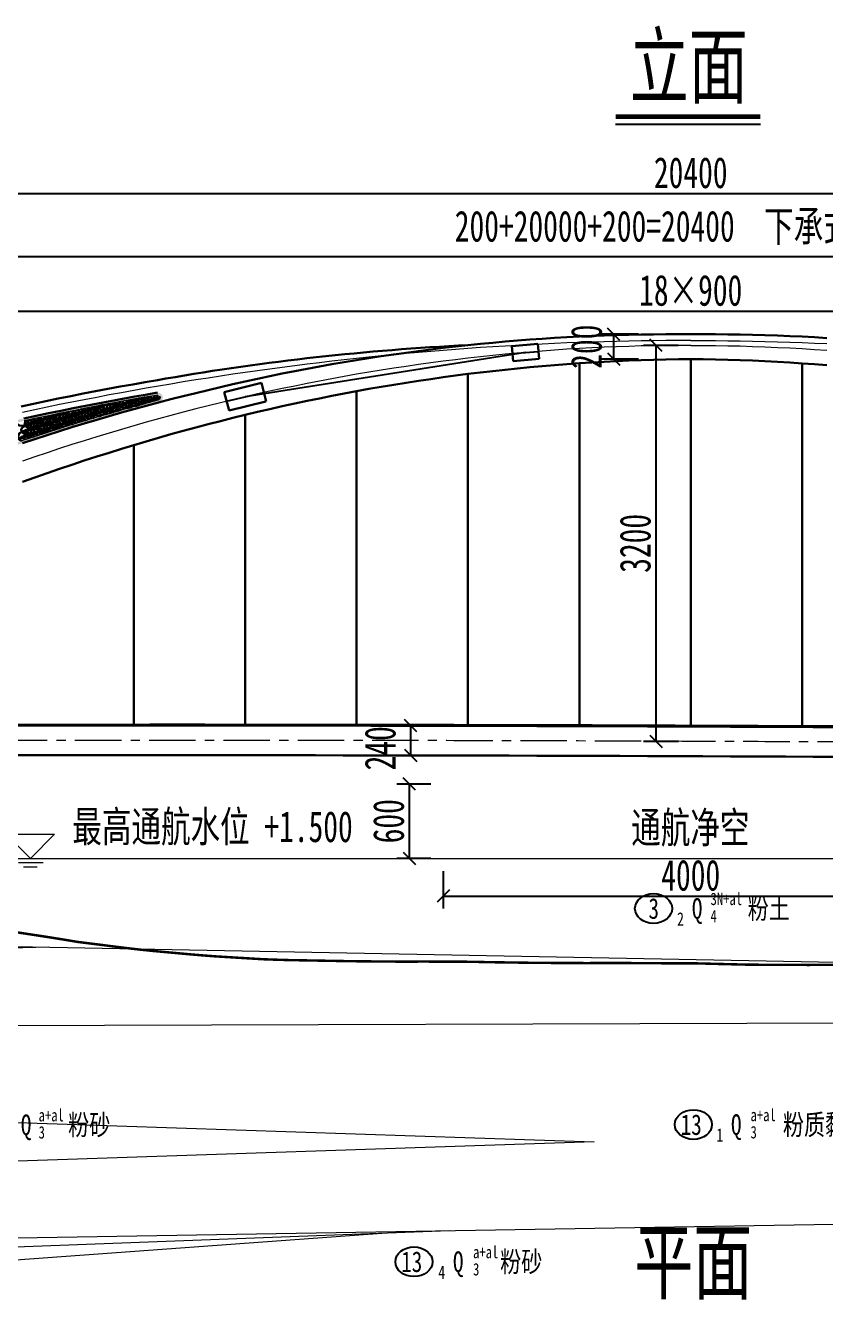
# Model space of a CAD drawing. Extents: x -2611510 to 954358, y -247163 to 181535.
# Drawn here: x 218528 to 283173, y -6229 to 96717 of the extents above; entities that cross this region are included whole.
import ezdxf
from ezdxf.enums import TextEntityAlignment as Align

# ---------------------------------------------------------------- set-up
doc = ezdxf.new("R2010")
doc.units = 0
doc.linetypes.add('CENTER', pattern=[2, 1.25, -0.25, 0.25, -0.25])
doc.layers.get('Defpoints').update_dxf_attribs({"color": 8})
doc.layers.add('地质-地层符号', color=3, linetype='Continuous')
doc.layers.add('纵_地面线', color=30, linetype='Continuous')
for name, color, linetype, lineweight in [('地质-地层线', 7, 'Continuous', 15), ('文字', 7, 'Continuous', 15), ('标注', 3, 'Continuous', 18), ('标注线及字体', 2, 'Continuous', 15), ('桥 中心线', 5, 'CENTER', 15), ('桥 构造粗实', 1, 'Continuous', 30), ('桥 标高', 4, 'Continuous', 15)]:
    doc.layers.add(name, color=color, linetype=linetype, lineweight=lineweight)
doc.styles.add('111', font='', dxfattribs={"width": 0.7})
doc.styles.add('仿宋字', font='仿宋_GB2312.TTF', dxfattribs={"width": 0.7})
doc.styles.add('地层编号', font='', dxfattribs={"width": 0.7, "height": 3})
doc.styles.add('岩土名称', font='', dxfattribs={"width": 0.7, "height": 3})
doc.styles.add('时代', font='', dxfattribs={"width": 0.7, "height": 3})
doc.styles.get('111').set_extended_font_data('仿宋_GB2312')
doc.styles.get('地层编号').set_extended_font_data('仿宋_GB2312')
doc.styles.get('岩土名称').set_extended_font_data('仿宋_GB2312')
doc.styles.get('时代').set_extended_font_data('仿宋_GB2312')
doc.dimstyles.new('750', dxfattribs={"dimscale": 0, "dimtxt": 2.5, "dimasz": 1, "dimexe": 1, "dimexo": 1, "dimgap": 0, "dimtad": 0, "dimdec": 0, "dimlfac": 0.1, "dimrnd": 0.1, "dimzin": 12, "dimdsep": 46, "dimtxsty": '仿宋字', "dimblk": 'OBLIQUE', "dimcen": -1, "dimclrd": 256, "dimclre": 256, "dimclrt": 256, "dimadec": 4, "dimazin": 0, "dimtp": 2, "dimtm": 3, "dimtfac": 0.5, "dimtdec": 0, "dimtmove": 2, "dimatfit": 3, "dimldrblk": 'OBLIQUE', "dimfxl": 3, "dimfxlon": 1, "dimtvp": 0.7, "dimtolj": 1, "dimtzin": 12, "dimarcsym": 0})

# ---------------------------------------------------------------- blocks, each defined once
blk = doc.blocks.new('_Oblique')
at = {"color": 0, "linetype": 'ByBlock', "lineweight": -2}
blk.add_line((-0.5, -0.5), (0.5, 0.5), dxfattribs=at)
blk = doc.blocks.new('*D185')
at = {"layer": 'Defpoints', "color": 0}
for p in [(374282, 78047), (374282, 72137), (170282, 71637)]:
    blk.add_point(p, dxfattribs=at)
at = {"layer": '标注', "lineweight": -2}
for p, q in [((170282, 76047), (170282, 79047)), ((374282, 76047), (374282, 79047)), ((170282, 78047), (374282, 78047))]:
    blk.add_line(p, q, dxfattribs=at)
at = {"layer": '标注', "lineweight": -2, "xscale": 1000.0000020837, "yscale": 1000.0000020837, "zscale": 1000.0000020837, "rotation": 180}
blk.add_blockref('_Oblique', (170282, 78047), dxfattribs=at)
at = {"layer": '标注', "lineweight": -2, "xscale": 1000.0000020837, "yscale": 1000.0000020837, "zscale": 1000.0000020837}
blk.add_blockref('_Oblique', (374282, 78047), dxfattribs=at)
at = {"layer": '标注', "insert": (272282, 80364), "char_height": 2500, "attachment_point": 5, "style": '仿宋字'}
blk.add_mtext('\\A1; 200+20000+200=20400  下承式提篮拱', dxfattribs=at)
blk = doc.blocks.new('*D186')
at = {"layer": 'Defpoints', "color": 0, "transparency": 16777216}
for p in [(353282, 73637), (191282, 39159), (353282, 39578)]:
    blk.add_point(p, dxfattribs=at)
at = {"layer": '标注', "lineweight": -2, "transparency": 16777216}
for p, q in [((191282, 71637), (191282, 74637)), ((353282, 71637), (353282, 74637)), ((191282, 73637), (353282, 73637))]:
    blk.add_line(p, q, dxfattribs=at)
at = {"layer": '标注', "lineweight": -2, "transparency": 16777216, "xscale": 1000.0000020837, "yscale": 1000.0000020837, "zscale": 1000.0000020837, "rotation": 180}
blk.add_blockref('_Oblique', (191282, 73637), dxfattribs=at)
at = {"layer": '标注', "lineweight": -2, "transparency": 16777216, "xscale": 1000.0000020837, "yscale": 1000.0000020837, "zscale": 1000.0000020837}
blk.add_blockref('_Oblique', (353282, 73637), dxfattribs=at)
at = {"layer": '标注', "transparency": 16777216, "insert": (272282, 75302), "char_height": 2500, "attachment_point": 5, "style": '仿宋字'}
blk.add_mtext('\\A1;18×900', dxfattribs=at)
blk = doc.blocks.new('水位')
at = {"layer": '桥 标高'}
for p, q in [((-1500, 2027), (1500, 2027)), ((0, 527), (-1500, 2027)), ((0, 527), (1500, 2027)), ((-1631, 527), (19920, 527)), ((-745, 272), (790, 272)), ((-419, 0), (419, 0))]:
    blk.add_line(p, q, dxfattribs=at)
blk = doc.blocks.new('*D188')
at = {"layer": 'Defpoints', "color": 0, "transparency": 16777216}
for p in [(252282, 35418), (249541, 29418), (252282, 29418)]:
    blk.add_point(p, dxfattribs=at)
at = {"layer": '标注', "lineweight": -2, "transparency": 16777216}
for p, q in [((251281, 35418), (248541, 35418)), ((249541, 35418), (249541, 29418)), ((251281, 29418), (248541, 29418))]:
    blk.add_line(p, q, dxfattribs=at)
at = {"layer": '标注', "lineweight": -2, "transparency": 16777216, "xscale": 1000.0000020837, "yscale": 1000.0000020837, "zscale": 1000.0000020837}
for p, rotation in [((249541, 35418), 90), ((249541, 29418), 270)]:
    blk.add_blockref('_Oblique', p, dxfattribs=dict(at, rotation=rotation))
at = {"layer": '标注', "transparency": 16777216, "insert": (247876, 32418), "char_height": 2500, "attachment_point": 5, "rotation": 90, "style": '仿宋字'}
blk.add_mtext('\\A1;600', dxfattribs=at)
blk = doc.blocks.new('*D189')
at = {"layer": 'Defpoints', "color": 0, "transparency": 16777216}
for p in [(252282, 29418), (292282, 29418), (292282, 26376)]:
    blk.add_point(p, dxfattribs=at)
at = {"layer": '标注', "lineweight": -2, "transparency": 16777216}
for p, q in [((252282, 28376), (252282, 25376)), ((292282, 28376), (292282, 25376)), ((252282, 26376), (292282, 26376))]:
    blk.add_line(p, q, dxfattribs=at)
at = {"layer": '标注', "lineweight": -2, "transparency": 16777216, "xscale": 1000.0000020837, "yscale": 1000.0000020837, "zscale": 1000.0000020837, "rotation": 180}
blk.add_blockref('_Oblique', (252282, 26376), dxfattribs=at)
at = {"layer": '标注', "lineweight": -2, "transparency": 16777216, "xscale": 1000.0000020837, "yscale": 1000.0000020837, "zscale": 1000.0000020837}
blk.add_blockref('_Oblique', (292282, 26376), dxfattribs=at)
at = {"layer": '标注', "transparency": 16777216, "insert": (272282, 28041), "char_height": 2500, "attachment_point": 5, "style": '仿宋字'}
blk.add_mtext('\\A1;4000', dxfattribs=at)
blk = doc.blocks.new('332323')
at = {"color": 8}
for centre, major_axis, start_param, end_param in [((57041, 26662), (-550, 0), 6.3645513, 9.842564), ((57041, 26662), (-500, 0), 6.3471391, 9.859718), ((58078, 25104), (2505, 0), 1.8061964, 2.2080609), ((56356, 27690), (1697, 0), -1.4336054, -0.8353226), ((56003, 28219), (-2505, 0), 1.8061964, 2.2080609), ((57792, 26470), (550, 0), 1.9817523, 3.7391405), ((57792, 26470), (500, 0), 0.1139134, 3.7620208), ((58066, 26996), (-550, 0), 6.7490448, 9.4316131), ((58066, 26996), (-500, 0), 6.7712224, 9.4262717), ((57792, 26470), (550, 0), 0.137196, 1.6561443), ((58818, 26805), (550, 0), 2.7505525, 3.8881846), ((58818, 26805), (500, 0), 2.6748762, 3.9286109), ((59503, 25776), (1697, 0), 2.0033701, 2.30627), ((59855, 25248), (-2505, 0), -1.1342268, -0.9335318), ((51436, 25706), (-550, 0), 6.6615088, 9.60451), ((51436, 25706), (-500, 0), 6.6713795, 9.5949784), ((52188, 25515), (-550, 0), 5.7034798, 10.5548018), ((52188, 25515), (500, 0), 2.4367551, 7.5374574), ((52461, 26041), (-550, 0), 6.9977986, 9.2571699), ((52461, 26041), (-500, 0), 7.0454154, 9.2099135), ((52939, 25323), (-550, 0), 8.9231041, 13.8764517), ((53213, 25849), (550, 0), 2.9787074, 6.9861798), ((53213, 25849), (500, 0), 2.9313803, 7.0329979), ((53898, 24821), (-1697, 0), -1.4336054, -0.8353226), ((54250, 24292), (2505, 0), 1.8061964, 2.2080609), ((52528, 26878), (-1697, 0), 1.7079873, 2.30627), ((52175, 27407), (-2505, 0), 1.8061964, 2.2080609), ((53486, 26375), (550, 0), 4.2820456, 5.6791367), ((53486, 26375), (500, 0), 4.4110509, 5.5510088), ((53965, 25658), (550, 0), 5.6415436, 10.8594774), ((53965, 25658), (500, 0), 5.4340004, 11.0670206), ((54650, 24629), (-1697, 0), -1.4336054, -0.8353226), ((55002, 24100), (-2505, 0), -1.3353962, -0.9335318), ((53279, 26686), (-1697, 0), 1.7079873, 2.30627), ((52927, 27215), (-2505, 0), 1.8061964, 2.2080609), ((54238, 26184), (550, 0), 3.3325661, 6.6213074), ((54238, 26184), (500, 0), 3.3247013, 6.6287216), ((53553, 27212), (-1697, 0), 1.7079873, 2.2439917), ((53201, 27741), (2505, 0), -1.3353962, -0.9864244), ((55276, 24627), (-2505, 0), -1.1146225, -0.9335318), ((54923, 25155), (1697, 0), 2.0986813, 2.30627), ((54716, 25466), (550, 0), 0.5129461, 3.4124915), ((54716, 25466), (500, 0), 0.5254346, 3.3998515), ((54990, 25992), (-550, 0), 11.6848206, 14.2161863), ((54990, 25992), (-500, 0), 3.1415927, 9.424778), ((55675, 24964), (-1697, 0), -1.4336054, -0.8353226), ((56027, 24435), (-2505, 0), -1.3353962, -0.9335318), ((54305, 27021), (-1697, 0), 1.7079873, 2.30627), ((53953, 27550), (2505, 0), -1.3353962, -0.9335318), ((55264, 26519), (550, 0), 3.6881778, 6.2538463), ((55264, 26519), (500, 0), 3.7179106, 6.2245139), ((54990, 25992), (-550, 0), 8.5525696, 10.8272829), ((55742, 25801), (550, 0), 0.4049513, 3.5043009), ((55742, 25801), (500, 0), 0.4073442, 3.5016907), ((56427, 24772), (-1697, 0), -1.4336054, -0.9090029), ((56015, 26327), (-550, 0), 5.963308, 10.2550099), ((56779, 24243), (2505, 0), 1.8061964, 2.1358807), ((56015, 26327), (-500, 0), 5.8964682, 10.3215501), ((56701, 25299), (1697, 0), 1.7079873, 2.30627), ((57053, 24770), (-2505, 0), -1.3353962, -0.9335318), ((55330, 27356), (-1697, 0), 1.7079873, 2.30627), ((54978, 27884), (2505, 0), -1.3353962, -0.9335318), ((56289, 26853), (-550, 0), 7.2483372, 8.9664854), ((56289, 26853), (500, 0), 4.1965848, 5.7351832), ((54704, 27358), (-2505, 0), 2.1841604, 2.2080609), ((55057, 26829), (1697, 0), -0.8607946, -0.8353226), ((56767, 26136), (-550, 0), 3.4219678, 6.7541184), ((56494, 25609), (550, 0), 1.8423626, 2.0612868), ((56767, 26136), (-500, 0), 3.4126541, 6.7631369), ((57452, 25107), (1697, 0), 1.7079873, 2.30627), ((57805, 24578), (-2505, 0), -1.3353962, -0.9335318), ((55730, 27693), (2505, 0), -1.3353962, -1.2515185), ((56082, 27164), (-1697, 0), 1.7079873, 1.7684507), ((57726, 25633), (-1697, 0), -1.2081006, -0.8353226), ((55730, 27693), (2505, 0), -1.1389235, -0.9335318), ((56082, 27164), (-1697, 0), 2.1246042, 2.30627), ((57519, 25944), (-550, 0), 4.567697, 5.6034352), ((57519, 25944), (-500, 0), 4.78709, 5.384095), ((58478, 25442), (1697, 0), 1.7079873, 2.30627), ((58830, 24913), (-2505, 0), -1.3353962, -0.9335318), ((57107, 27499), (1697, 0), -1.4336054, -0.8353226), ((56755, 28028), (-2505, 0), 1.8061964, 2.2080609), ((58544, 26279), (-550, 0), 4.3808048, 5.8348615), ((58544, 26279), (-500, 0), 4.4412614, 5.7220834), ((57780, 28362), (-2505, 0), 1.8061964, 1.9878765), ((58133, 27834), (-1697, 0), 1.7079873, 1.9685505), ((47608, 24894), (-550, 0), 6.6438511, 9.6624625), ((47608, 24894), (-500, 0), 6.6498368, 9.6566545), ((48360, 24702), (550, 0), 2.4824549, 7.5337003), ((48360, 24702), (500, 0), 2.3224539, 7.6937013), ((49045, 23673), (-1697, 0), -1.4336054, -0.8353226), ((49397, 23145), (2505, 0), 1.8061964, 2.2080609), ((47674, 25731), (-1697, 0), 1.7079873, 2.30627), ((47322, 26259), (-2505, 0), 1.8061964, 2.2080609), ((48633, 25228), (-550, 0), 6.9325281, 9.3627056), ((48633, 25228), (-500, 0), 6.9697093, 9.3256533), ((49111, 24510), (-550, 0), 3.1415927, 9.424778), ((49111, 24510), (-500, 0), 3.1415927, 9.424778), ((49385, 25037), (550, 0), 2.8819054, 7.1238127), ((49385, 25037), (500, 0), 2.8193321, 7.186386), ((50070, 24008), (1697, 0), 1.7079873, 2.30627), ((50422, 23479), (-2505, 0), -1.3353962, -0.9335318), ((48700, 26065), (-1697, 0), 1.7079873, 2.30627), ((48348, 26594), (-2505, 0), 1.8061964, 2.2080609), ((49863, 24319), (550, 0), 5.9887253, 10.5730806), ((49659, 25563), (-550, 0), 7.273719, 9.01036), ((49659, 25563), (-500, 0), 7.3612993, 8.9228587), ((50822, 23817), (-1697, 0), -1.4336054, -0.8353226), ((51174, 23288), (-2505, 0), -1.3353962, -0.9335318), ((49452, 25874), (1697, 0), -1.4336054, -0.8353226), ((49099, 26403), (-2505, 0), 1.8061964, 2.2080609), ((50410, 25371), (550, 0), 3.2070297, 6.7871623), ((50410, 25371), (500, 0), 3.184631, 6.8100053), ((51096, 24343), (1697, 0), 1.7079873, 2.30627), ((51448, 23814), (-2505, 0), -1.3353962, -0.9335318), ((49725, 26400), (-1697, 0), 1.7079873, 2.30627), ((49373, 26929), (-2505, 0), 1.8061964, 2.2080609), ((50889, 24654), (550, 0), 5.9457934, 10.6009702), ((50889, 24654), (-500, 0), 8.9881397, 13.8418092), ((51574, 23625), (-1697, 0), -1.4336054, -0.8353226), ((51926, 23096), (-2505, 0), -1.3353962, -0.9335318), ((50203, 25682), (-1697, 0), 1.7079873, 2.30627), ((49851, 26211), (-2505, 0), 1.8061964, 2.2080609), ((51162, 25180), (-550, 0), 3.1415927, 9.424778), ((51162, 25180), (-500, 0), 3.1415927, 9.424778), ((50684, 25898), (-550, 0), 7.8333409, 8.4384497), ((51847, 24151), (1697, 0), 1.7079873, 2.30627), ((52200, 23622), (-2505, 0), -1.3353962, -0.9335318), ((50477, 26208), (1697, 0), -1.4336054, -0.8353226), ((50125, 26737), (2505, 0), -1.3353962, -0.9335318), ((50751, 26735), (-1697, 0), 1.7079873, 2.0714033), ((50398, 27263), (-2505, 0), 1.8061964, 1.9959348), ((52473, 24149), (-2505, 0), -0.9618375, -0.9335318), ((52121, 24677), (-1697, 0), -0.86841, -0.8353226), ((51640, 24462), (-550, 0), 3.8841028, 6.3722455), ((51640, 24462), (-500, 0), 3.9186432, 6.3377441), ((51914, 24988), (-550, 0), 9.0201508, 13.7946528), ((51914, 24988), (-500, 0), 8.9066476, 13.908156), ((52599, 23960), (-1697, 0), -1.4336054, -0.8353226), ((52951, 23431), (2505, 0), 1.8061964, 2.2080609), ((51229, 26017), (1697, 0), -1.4336054, -0.8353226), ((50876, 26546), (2505, 0), -1.3353962, -0.9335318), ((52873, 24486), (-1697, 0), -1.4336054, -0.8353226), ((53225, 23957), (2505, 0), 1.8061964, 2.2080609), ((51502, 26543), (-1697, 0), 1.7079873, 2.30627), ((51150, 27072), (-2505, 0), 1.8061964, 2.2080609), ((52666, 24797), (-550, 0), 3.823409, 6.4171651), ((52666, 24797), (500, 0), 0.7104341, 3.246929), ((52939, 25323), (-500, 0), 8.7825073, 14.0170484), ((53624, 24294), (1697, 0), 1.7079873, 2.30627), ((53977, 23766), (-2505, 0), -1.3353962, -0.9335318), ((52254, 26352), (-1697, 0), 1.7079873, 2.30627), ((51902, 26880), (2505, 0), -1.3353962, -0.9335318), ((53691, 25131), (550, 0), 0.6051953, 3.3362848), ((53691, 25131), (500, 0), 0.6264194, 3.3149718), ((55402, 24438), (1697, 0), 1.8561199, 2.0630801), ((47812, 23650), (-550, 0), 9.1519714, 13.7227926), ((47812, 23650), (-500, 0), 9.0615451, 13.8132189), ((48498, 22621), (1697, 0), 1.7079873, 2.30627), ((48850, 22092), (-2505, 0), -1.3353962, -0.9335318), ((47127, 24678), (-1697, 0), 1.7079873, 2.30627), ((46775, 25207), (2505, 0), -1.3353962, -0.9335318), ((48771, 23147), (-1697, 0), -1.4336054, -0.8353226), ((49123, 22618), (2505, 0), 1.8061964, 2.2080609), ((47401, 25204), (1697, 0), -1.4336054, -0.8353226), ((47049, 25733), (-2505, 0), 1.8061964, 2.2080609), ((48564, 23458), (-550, 0), 3.9662769, 6.3364841), ((48564, 23458), (-500, 0), 4.007783, 6.2951921), ((48838, 23984), (550, 0), 6.0099202, 10.5668242), ((48838, 23984), (500, 0), 5.9208666, 10.6558778), ((49523, 22956), (1697, 0), 1.7079873, 2.30627), ((49875, 22427), (-2505, 0), -1.3353962, -0.9335318), ((48153, 25013), (1697, 0), -1.4336054, -0.8353226), ((47800, 25542), (-2505, 0), 1.8061964, 2.2080609), ((49797, 23482), (1697, 0), 1.7079873, 2.30627), ((50149, 22953), (-2505, 0), -1.3353962, -0.9335318), ((48426, 25539), (-1697, 0), 1.7079873, 2.30627), ((48074, 26068), (2505, 0), -1.3353962, -0.9335318), ((49590, 23793), (-550, 0), 3.9558575, 6.3315974), ((49590, 23793), (-500, 0), 3.9970098, 6.2906085), ((49863, 24319), (500, 0), 5.8969431, 10.6648628), ((50548, 23290), (1697, 0), 1.7079873, 2.30627), ((50901, 22762), (-2505, 0), -1.3353962, -0.9335318), ((49178, 25347), (-1697, 0), 1.7079873, 2.30627), ((48826, 25876), (-2505, 0), 1.8061964, 2.2080609), ((50615, 24127), (550, 0), 0.7868033, 3.2019909), ((50615, 24127), (500, 0), 0.8255903, 3.1633072), ((47539, 23123), (550, 0), 0.8181765, 3.2165247)]:
    blk.add_ellipse(centre, major_axis=major_axis, ratio=0.7, start_param=start_param, end_param=end_param, dxfattribs=at)
for centre, major_axis in [((50137, 24845), (550, 0)), ((50137, 24845), (500, 0)), ((48086, 24176), (550, 0)), ((48086, 24176), (500, 0))]:
    blk.add_ellipse(centre, major_axis=major_axis, ratio=0.7, dxfattribs=at)
blk = doc.blocks.new('*D348')
at = {"layer": 'Defpoints', "color": 0}
for p in [(374282, 83145), (170282, 72375), (374282, 37143)]:
    blk.add_point(p, dxfattribs=at)
at = {"layer": '标注', "lineweight": -2}
for p, q in [((170282, 81145), (170282, 84145)), ((374282, 81145), (374282, 84145)), ((170282, 83145), (374282, 83145))]:
    blk.add_line(p, q, dxfattribs=at)
at = {"layer": '标注', "lineweight": -2, "xscale": 1000.0000020837, "yscale": 1000.0000020837, "zscale": 1000.0000020837, "rotation": 180}
blk.add_blockref('_Oblique', (170282, 83145), dxfattribs=at)
at = {"layer": '标注', "lineweight": -2, "xscale": 1000.0000020837, "yscale": 1000.0000020837, "zscale": 1000.0000020837}
blk.add_blockref('_Oblique', (374282, 83145), dxfattribs=at)
at = {"layer": '标注', "insert": (272282, 84810), "char_height": 2500, "attachment_point": 5, "style": '仿宋字'}
blk.add_mtext('\\A1;20400', dxfattribs=at)
blk = doc.blocks.new('*D361')
at = {"lineweight": -2}
for p, q in [((271278, 70871), (268472, 70871)), ((269472, 70871), (269472, 38871)), ((271282, 38871), (268472, 38871))]:
    blk.add_line(p, q, dxfattribs=at)
at = {"layer": 'Defpoints', "color": 0}
for p in [(272278, 70871), (269472, 38871), (272282, 38871)]:
    blk.add_point(p, dxfattribs=at)
at = {"lineweight": -2, "xscale": 1000.0000020837, "yscale": 1000.0000020837, "zscale": 1000.0000020837}
for p, rotation in [((269472, 70871), 90), ((269472, 38871), 270)]:
    blk.add_blockref('_Oblique', p, dxfattribs=dict(at, rotation=rotation))
at = {"insert": (267807, 54871), "char_height": 2500, "attachment_point": 5, "rotation": 90, "style": '仿宋字'}
blk.add_mtext('\\A1;3200', dxfattribs=at)
blk = doc.blocks.new('*D363')
at = {"lineweight": -2}
for p, q in [((249650, 40133), (248650, 40133)), ((249650, 40133), (249650, 37733)), ((249650, 37733), (248650, 37733))]:
    blk.add_line(p, q, dxfattribs=at)
at = {"layer": 'Defpoints', "color": 0}
for p in [(250434, 40133), (249650, 37733), (250429, 37733)]:
    blk.add_point(p, dxfattribs=at)
at = {"lineweight": -2, "xscale": 1000.0000020837, "yscale": 1000.0000020837, "zscale": 1000.0000020837}
for p, rotation in [((249650, 40133), 90), ((249650, 37733), 270)]:
    blk.add_blockref('_Oblique', p, dxfattribs=dict(at, rotation=rotation))
at = {"insert": (247199, 38310), "char_height": 2500, "attachment_point": 5, "rotation": 90, "style": '仿宋字'}
blk.add_mtext('\\A1;240', dxfattribs=at)
blk = doc.blocks.new('*D369')
at = {"lineweight": -2}
for p, q in [((268056, 71761), (265056, 71761)), ((266056, 69761), (266056, 71761)), ((268056, 69761), (265056, 69761))]:
    blk.add_line(p, q, dxfattribs=at)
at = {"layer": 'Defpoints', "color": 0}
for p in [(266056, 71761), (272271, 71761), (272282, 69761)]:
    blk.add_point(p, dxfattribs=at)
at = {"lineweight": -2, "xscale": 1000.0000020837, "yscale": 1000.0000020837, "zscale": 1000.0000020837}
for p, rotation in [((266056, 71761), 90), ((266056, 69761), 270)]:
    blk.add_blockref('_Oblique', p, dxfattribs=dict(at, rotation=rotation))
at = {"insert": (263867, 70761), "char_height": 2500, "attachment_point": 5, "rotation": 90, "style": '仿宋字'}
blk.add_mtext('\\A1;200', dxfattribs=at)
blk = doc.blocks.new('地质1')
at = {"layer": '地质-地层符号', "color": 8, "linetype": 'Continuous'}
blk.add_ellipse((269278, -216171), major_axis=(-1500, 0), ratio=0.8, dxfattribs=at)
at = {"layer": '地质-地层线', "color": 8}
for p, q in [((176382, -218439), (362774, -222000)), ((176382, -220439), (220382, -219280))]:
    blk.add_line(p, q, dxfattribs=at)
at = {"layer": '地质-地层符号', "color": 8, "linetype": 'Continuous', "width": 0.75}
for s, height, style, p in [('3N+al', 999.7, '时代', (273882, -215893)), ('粉土', 1666.2, '岩土名称', (276883, -217004)), ('3', 1666, '地层编号', (268869, -217004)), ('Q', 1666, '时代', (272375, -217004)), ('2', 1083, '地层编号', (271180, -217559)), ('4', 1000, '时代', (273882, -217282))]:
    blk.add_text(s, height=height, dxfattribs=dict(at, style=style)).set_placement(p)
blk = doc.blocks.new('地质2')
at = {"layer": '地质-地层符号', "color": 8, "linetype": 'Continuous'}
for centre in [(272500, -541412), (249916, -552489)]:
    blk.add_ellipse(centre, major_axis=(-1500, 0), ratio=0.8, dxfattribs=at)
at = {"layer": '地质-地层线', "color": 8}
for p, q in [((176382, -533542), (372182, -532882)), ((176382, -539842), (264492, -542792)), ((264492, -542792), (176382, -545742)), ((176382, -551242), (372182, -547982)), ((176382, -552842), (252791, -549970)), ((189028, -554421), (247324, -550176))]:
    blk.add_line(p, q, dxfattribs=at)
at = {"layer": '地质-地层符号', "color": 8, "linetype": 'Continuous', "width": 0.75}
for s, height, style, p in [('a+al', 999.7, '时代', (219589, -541150)), ('粉砂', 1666.2, '岩土名称', (221976, -542261)), ('a+al', 999.7, '时代', (277114, -541135)), ('粉质黏土', 1666.2, '岩土名称', (279729, -542245)), ('Q', 1666, '时代', (218154, -542261)), ('13', 1666.2, '地层编号', (271472, -542245)), ('Q', 1666, '时代', (275535, -542245)), ('3', 1000, '时代', (219589, -542538)), ('1', 1083, '地层编号', (274358, -542801)), ('3', 1000, '时代', (277114, -542523)), ('13', 1666.2, '地层编号', (248889, -553322)), ('Q', 1666, '时代', (253068, -553322)), ('a+al', 999.7, '时代', (254692, -552211)), ('粉砂', 1666.2, '岩土名称', (256881, -553322)), ('3', 1000, '时代', (254692, -553600)), ('4', 1083, '地层编号', (251891, -553877))]:
    blk.add_text(s, height=height, dxfattribs=dict(at, style=style)).set_placement(p)

msp = doc.modelspace()

# ---------------------------------------------------------------- hatches: boundary and pattern name
h = msp.add_hatch(color=8)
h.paths.add_polyline_path([(155492.8, 43527.9), (156491.3, 43991.6), (157489.8, 44451.2), (158488.3, 44906.9), (159486.8, 45358.6), (160485.3, 45806.3), (161483.8, 46250), (162482.3, 46689.8), (163480.7, 47125.5), (164479.2, 47557.3), (165477.6, 47985.1), (166476.1, 48408.9), (167474.5, 48828.8), (168473, 49244.6), (169471.4, 49656.5), (170469.8, 50064.4), (171468.2, 50468.3), (172466.6, 50868.2), (173465, 51264.1), (174463.4, 51656.1), (175461.8, 52044.1), (176460.2, 52428.1), (177458.6, 52808.1), (178456.9, 53184.1), (179455.3, 53556.1), (180453.6, 53924.2), (181452, 54288.3), (182450.3, 54648.4), (183448.7, 55004.5), (184447, 55356.7), (185445.3, 55704.8), (186443.6, 56049), (187441.9, 56389.2), (188440.2, 56725.4), (189438.5, 57057.7), (190436.8, 57385.9), (191435.1, 57710.2), (192433.4, 58030.5), (193431.7, 58346.8), (194429.9, 58659.1), (195428.2, 58967.5), (196426.5, 59271.9), (197424.7, 59572.2), (198422.9, 59868.7), (199421.2, 60161.1), (200419.4, 60449.5), (201417.6, 60734), (202415.9, 61014.5), (203414.1, 61291), (204412.3, 61563.5), (205410.5, 61832.1), (206408.7, 62096.7), (207406.9, 62357.2), (208405.1, 62613.8), (209403.3, 62866.5), (210401.4, 63115.1), (211399.6, 63359.8), (212397.8, 63600.5), (213396, 63837.2), (214394.1, 64069.9), (215392.3, 64298.7), (216390.4, 64523.5), (217388.6, 64744.3), (218386.7, 64961.1), (219384.8, 65173.9), (220383, 65382.8), (221381.1, 65587.6), (222379.2, 65788.5), (223377.3, 65985.5), (224375.5, 66178.4), (225373.6, 66367.4), (226371.7, 66552.3), (227369.8, 66733.3), (228367.9, 66910.4), (229188.8, 67052.7, -0.92911833), (229333.4, 66268.1), (229281.5, 66254.5), (228281.5, 65986.8), (227281.5, 65712.7), (226281.5, 65432.2), (225281.5, 65145.5), (224281.5, 64852.4), (223281.5, 64553), (222281.5, 64247.2), (221281.5, 63935.1), (220281.5, 63616.7), (219281.5, 63291.9), (218281.5, 62960.8), (217281.5, 62623.4), (216281.5, 62279.6), (215281.5, 61929.5), (214281.5, 61573.1), (213281.5, 61210.4), (212281.5, 60841.3), (211281.5, 60465.9), (210281.5, 60084.2), (209281.5, 59696.2), (208281.5, 59301.8), (207281.5, 58901.1), (206281.5, 58494.1), (205281.5, 58080.7), (204281.5, 57661), (203281.5, 57235), (202281.5, 56802.7), (201281.5, 56364.1), (200281.5, 55919.1), (199281.5, 55467.8), (198281.5, 55010.2), (197281.5, 54546.3), (196281.5, 54076), (195281.5, 53599.5), (194281.5, 53116.6), (193281.5, 52627.4), (192281.5, 52131.9), (191281.5, 51630), (190281.5, 51121.8), (189281.5, 50607.4), (188281.5, 50086.6), (187281.5, 49559.5), (186281.5, 49026), (185281.5, 48486.3), (184281.5, 47940.2), (183281.5, 47387.9), (182281.5, 46829.2), (181281.5, 46264.2), (180281.5, 45692.8), (179281.5, 45115.2), (178281.5, 44531.3), (177281.5, 43941), (176281.5, 43344.4), (175281.5, 42741.5), (174281.5, 42132.3), (173281.5, 41516.8), (173025.6, 41357.7), (152285.9, 41168.6, -0.75951593), (152072.4, 41909.1), (152497.2, 42113.1), (153495.8, 42588.7), (154494.3, 43060.3)])
h.paths.add_polyline_path([(173176.3, 41686.9), (172967.7, 41557.2), (152284.1, 41368.6, -0.74252973), (152170, 41734.1), (152583.5, 41932.7), (153581.5, 42408), (154579.4, 42879.3), (155577.3, 43346.7), (156575.3, 43810.1), (157573.2, 44269.4), (158571.1, 44724.8), (159569, 45176.2), (160566.8, 45623.7), (161564.7, 46067.1), (162562.6, 46506.6), (163560.4, 46942.1), (164558.3, 47373.6), (165556.1, 47801.2), (166553.9, 48224.7), (167551.7, 48644.3), (168549.5, 49059.9), (169547.3, 49471.5), (170545.1, 49879.1), (171542.9, 50282.7), (172540.7, 50682.4), (173538.4, 51078.1), (174536.2, 51469.8), (175533.9, 51857.5), (176531.7, 52241.3), (177529.4, 52621), (178527.1, 52996.8), (179524.8, 53368.6), (180522.5, 53736.4), (181520.2, 54100.3), (182517.9, 54460.1), (183515.5, 54816), (184513.2, 55167.9), (185510.8, 55515.9), (186508.5, 55859.8), (187506.1, 56199.8), (188503.7, 56535.8), (189501.3, 56867.8), (190499, 57195.8), (191496.6, 57519.9), (192494.1, 57839.9), (193491.7, 58156), (194489.3, 58468.1), (195486.9, 58776.3), (196484.4, 59080.4), (197482, 59380.6), (198479.5, 59676.8), (199477.1, 59969), (200474.6, 60257.3), (201472.1, 60541.6), (202469.6, 60821.8), (203467.1, 61098.2), (204464.6, 61370.5), (205462.1, 61638.9), (206459.6, 61903.2), (207457.1, 62163.6), (208454.5, 62420.1), (209452, 62672.5), (210449.4, 62921), (211446.9, 63165.5), (212444.3, 63406), (213441.7, 63642.5), (214439.2, 63875.1), (215436.6, 64103.7), (216434, 64328.3), (217431.4, 64548.9), (218428.8, 64765.5), (219426.2, 64978.2), (220423.6, 65186.9), (221420.9, 65391.6), (222418.3, 65592.4), (223415.7, 65789.2), (224413, 65982), (225410.4, 66170.8), (226407.7, 66355.6), (227405.1, 66536.5), (228402.4, 66713.4), (229180.7, 66848.3, -1.00246747), (229282.8, 66461.6), (229230.3, 66447.9), (228229.2, 66179.8), (227228.1, 65905.4), (226226.9, 65624.7), (225225.8, 65337.6), (224224.7, 65044.2), (223223.6, 64744.4), (222222.5, 64438.3), (221221.4, 64125.8), (220220.3, 63807.1), (219219.2, 63482), (218218.1, 63150.5), (217217, 62812.7), (216215.9, 62468.6), (215214.9, 62118.1), (214213.8, 61761.3), (213212.8, 61398.2), (212211.7, 61028.8), (211210.7, 60653), (210209.7, 60270.9), (209208.6, 59882.4), (208207.6, 59487.6), (207206.6, 59086.5), (206205.6, 58679.1), (205204.6, 58265.3), (204203.6, 57845.2), (203202.6, 57418.8), (202201.6, 56986.1), (201200.7, 56547), (200199.7, 56101.6), (199198.8, 55649.9), (198197.8, 55191.9), (197196.9, 54727.5), (196195.9, 54256.8), (195195, 53779.8), (194194.1, 53296.5), (193193.2, 52806.8), (192192.2, 52310.8), (191191.3, 51808.5), (190190.4, 51299.9), (189189.6, 50785), (188188.7, 50263.7), (187187.8, 49736.2), (186186.9, 49202.3), (185186.1, 48662.1), (184185.2, 48115.5), (183184.4, 47562.7), (182183.5, 47003.5), (181182.7, 46438.1), (180181.9, 45866.3), (179181.1, 45288.2), (178180.2, 44703.7), (177179.4, 44113), (176178.6, 43515.9), (175177.8, 42912.6), (174177.1, 42302.9)], flags=16)

# ---------------------------------------------------------------- linework, layer by layer
at = {"color": 4}
msp.add_line((266216.2, 88749.1), (277911.2, 88749.1), dxfattribs=at)
at = {"color": 6, "const_width": 360}
msp.add_lwpolyline([(266216.2, 89349.1), (277911.2, 89349.1)], dxfattribs=at)
at = {"layer": 'Defpoints', "color": 8, "ltscale": 3000}
for p, q in [((258932.1, 70294.8), (236290.9, 66705.7)), ((257879.7, 70204.5), (259984.6, 70385)), ((234781.1, 66356.8), (237800.8, 67054.5))]:
    msp.add_line(p, q, dxfattribs=at)
at = {"layer": '桥 中心线', "color": 8, "ltscale": 3000}
for points in [[(272281.5, 71261), (271281.5, 71259), (270281.5, 71253), (269281.5, 71243), (268281.5, 71229.1), (267281.5, 71211.2), (266281.5, 71189.2), (265281.5, 71163.3), (264281.5, 71133.4), (263281.5, 71099.6), (262281.5, 71061.7), (261281.5, 71019.8), (260281.5, 70974), (259281.5, 70924.2), (258281.5, 70870.4), (257281.5, 70812.6), (256281.5, 70750.8), (255281.5, 70685), (254281.5, 70615.3), (253281.5, 70541.6), (252281.5, 70463.8), (251281.5, 70382.1), (250281.5, 70296.4), (249281.5, 70206.8), (248281.5, 70113.1), (247281.5, 70015.5), (246281.5, 69913.8), (245281.5, 69808.2), (244281.5, 69698.6), (243281.5, 69585), (242281.5, 69467.4), (241281.5, 69345.9), (240281.5, 69220.3), (239281.5, 69090.8), (238281.5, 68957.3), (237281.5, 68819.8), (236281.5, 68678.3), (235281.5, 68532.8), (234281.5, 68383.3), (233281.5, 68229.9), (232281.5, 68072.4), (231281.5, 67911), (230281.5, 67745.6), (229281.5, 67576.2), (228281.5, 67402.9), (227281.5, 67225.5), (226281.5, 67044.1), (225281.5, 66858.8), (224281.5, 66669.5), (223281.5, 66476.2), (222281.5, 66278.9), (221281.5, 66077.6), (220281.5, 65872.4), (219281.5, 65663.1), (218281.5, 65449.9)], [(272281.5, 71261), (273281.5, 71258.9), (274281.5, 71252.8), (275281.5, 71242.5), (276281.5, 71228.1), (277281.5, 71209.6), (278281.5, 71186.9), (279281.5, 71160.2), (280281.5, 71129.4), (281281.5, 71094.4), (282281.5, 71055.3), (283281.5, 71012.2)], [(272281.5, 70871), (271281.5, 70867.8), (270281.5, 70858.1), (269281.5, 70842.1), (268281.5, 70819.6), (267281.5, 70790.7), (266281.5, 70755.4), (265281.5, 70713.7), (264281.5, 70665.6), (263281.5, 70611), (262281.5, 70550), (261281.5, 70482.6), (260281.5, 70408.8), (259281.5, 70328.6), (258281.5, 70241.9), (257281.5, 70148.9), (256281.5, 70049.4), (255281.5, 69943.5), (254281.5, 69831.1), (253281.5, 69712.4), (252281.5, 69587.2), (251281.5, 69455.6), (250281.5, 69317.6), (249281.5, 69173.2), (248281.5, 69022.4), (247281.5, 68865.1), (246281.5, 68701.4), (245281.5, 68531.3), (244281.5, 68354.8), (243281.5, 68171.9), (242281.5, 67982.5), (241281.5, 67786.7), (240281.5, 67584.5), (239281.5, 67375.9), (238281.5, 67160.9), (237281.5, 66939.5), (236281.5, 66711.6), (235281.5, 66477.3), (234281.5, 66236.6), (233281.5, 65989.5), (232281.5, 65735.9), (231281.5, 65476), (230281.5, 65209.6), (229281.5, 64936.8), (228281.5, 64657.6), (227281.5, 64371.9), (226281.5, 64079.9), (225281.5, 63781.4), (224281.5, 63476.5), (223281.5, 63165.2), (222281.5, 62847.5), (221281.5, 62523.3), (220281.5, 62192.8), (219281.5, 61855.8), (218281.5, 61512.4)], [(272281.5, 70871), (273281.5, 70867.7), (274281.5, 70857.8), (275281.5, 70841.4), (276281.5, 70818.4), (277281.5, 70788.8), (278281.5, 70752.6), (279281.5, 70709.9), (280281.5, 70660.6), (281281.5, 70604.7), (282281.5, 70542.2), (283281.5, 70473.2)]]:
    msp.add_lwpolyline(points, dxfattribs=at)
msp.add_lwpolyline([(172281.5, 38777, -0.000994), (197268, 38901.6), (197282.7, 38901.6, -0.00324992), (340276.9, 38401.2), (340307.2, 38400.9, -0.00133237), (372281.5, 37995.9, -0.00133237)], format="xyb", dxfattribs=at)
at = {"layer": '桥 构造粗实'}
for p, q in [((257819.6, 70811), (259927.4, 71005.4)), ((257819.6, 70811), (257940.4, 69591.6)), ((259927.4, 71005.4), (260039.9, 69785.2)), ((257940.4, 69591.6), (260031.6, 69784.4)), ((263281.5, 69420.5), (263281.5, 40189.4)), ((272281.5, 69761), (272281.5, 40141)), ((281281.5, 69414.1), (281281.5, 40119.1)), ((254281.5, 68555.9), (254281.5, 40213.5)), ((234595.7, 67080.4), (237607.2, 67831.2)), ((234595.7, 67080.4), (234975.8, 65596.6)), ((237607.2, 67831.2), (237977.7, 66345)), ((245281.5, 67166.6), (245281.5, 40230.3)), ((234975.8, 65596.6), (237958.5, 66340.2)), ((236281.5, 65251.9), (236281.5, 40239.7)), ((227281.5, 62811.2), (227281.5, 40241.8))]:
    msp.add_line(p, q, dxfattribs=at)
for points in [[(272281.5, 71761), (271281.5, 71766.5), (270281.5, 71765.7), (269281.5, 71758.5), (268281.5, 71745), (267281.5, 71725), (266281.5, 71698.7), (265281.5, 71666), (264281.5, 71627), (263281.5, 71581.6), (262281.5, 71529.8), (261281.5, 71471.6), (260281.5, 71407.1), (259281.5, 71336.2), (258281.5, 71259), (257281.5, 71175.3), (256281.5, 71085.4), (255281.5, 70989), (254281.5, 70886.3), (253281.5, 70777.3), (252281.5, 70661.9), (251281.5, 70540.1), (250281.5, 70412), (249281.5, 70277.5), (248281.5, 70136.6), (247281.5, 69989.4), (246281.5, 69835.9), (245281.5, 69676), (244281.5, 69509.8), (243281.5, 69337.2), (242281.5, 69158.2), (241281.5, 68972.9), (240281.5, 68781.3), (239281.5, 68583.3), (238281.5, 68379), (237281.5, 68168.3), (236281.5, 67951.2), (235281.5, 67727.9), (234281.5, 67498.2), (233281.5, 67262.1), (232281.5, 67019.7), (231281.5, 66771), (230281.5, 66515.9), (229281.5, 66254.5), (228281.5, 65986.8), (227281.5, 65712.7), (226281.5, 65432.2), (225281.5, 65145.5), (224281.5, 64852.4), (223281.5, 64553), (222281.5, 64247.2), (221281.5, 63935.1), (220281.5, 63616.7), (219281.5, 63291.9), (218281.5, 62960.8)], [(272281.5, 71761), (271281.5, 71766.5), (270281.5, 71765.7), (269281.5, 71758.5), (268281.5, 71745), (267281.5, 71725), (266281.5, 71698.7), (265281.5, 71666), (264281.5, 71627), (263281.5, 71581.6), (262281.5, 71529.8), (261281.5, 71471.6), (260281.5, 71407.1), (259281.5, 71336.2), (258281.5, 71259), (257281.5, 71175.3), (256281.5, 71085.4), (255281.5, 70989), (254281.5, 70886.3), (253281.5, 70777.3), (252281.5, 70661.9), (251281.5, 70540.1), (250281.5, 70412), (249281.5, 70277.5), (248281.5, 70136.6), (247281.5, 69989.4), (246281.5, 69835.9), (245281.5, 69676), (244281.5, 69509.8), (243281.5, 69337.2), (242281.5, 69158.2), (241281.5, 68972.9), (240281.5, 68781.3), (239281.5, 68583.3), (238281.5, 68379), (237281.5, 68168.3), (236281.5, 67951.2), (235281.5, 67727.9), (234281.5, 67498.2), (233281.5, 67262.1), (232281.5, 67019.7), (231281.5, 66771), (230281.5, 66515.9), (229281.5, 66254.5), (228281.5, 65986.8), (227281.5, 65712.7), (226281.5, 65432.2), (225281.5, 65145.5), (224281.5, 64852.4), (223281.5, 64553), (222281.5, 64247.2), (221281.5, 63935.1), (220281.5, 63616.7), (219281.5, 63291.9), (218281.5, 62960.8)], [(272281.5, 71761), (273281.5, 71766.5), (274281.5, 71765.4), (275281.5, 71757.8), (276281.5, 71743.7), (277281.5, 71723.1), (278281.5, 71695.9), (279281.5, 71662.3), (280281.5, 71622.1), (281281.5, 71575.3), (282281.5, 71522.1), (283281.5, 71462.3)], [(272281.5, 69761), (271281.5, 69749), (270281.5, 69730.6), (269281.5, 69705.7), (268281.5, 69674.3), (267281.5, 69636.5), (266281.5, 69592.2), (265281.5, 69541.4), (264281.5, 69484.2), (263281.5, 69420.5), (262281.5, 69350.3), (261281.5, 69273.7), (260281.5, 69190.6), (259281.5, 69101), (258281.5, 69004.9), (257281.5, 68902.4), (256281.5, 68793.4), (255281.5, 68677.9), (254281.5, 68555.9), (253281.5, 68427.5), (252281.5, 68292.6), (251281.5, 68151.2), (250281.5, 68003.3), (249281.5, 67848.9), (248281.5, 67688.1), (247281.5, 67520.8), (246281.5, 67346.9), (245281.5, 67166.6), (244281.5, 66979.9), (243281.5, 66786.6), (242281.5, 66586.8), (241281.5, 66380.6), (240281.5, 66167.8), (239281.5, 65948.6), (238281.5, 65722.9), (237281.5, 65490.7), (236281.5, 65251.9), (235281.5, 65006.7), (234281.5, 64755), (233281.5, 64496.8), (232281.5, 64232.2), (231281.5, 63961), (230281.5, 63683.3), (229281.5, 63399.1), (228281.5, 63108.4), (227281.5, 62811.2), (226281.5, 62507.5), (225281.5, 62197.3), (224281.5, 61880.6), (223281.5, 61557.5), (222281.5, 61227.8), (221281.5, 60891.6), (220281.5, 60548.9), (219281.5, 60199.6), (218281.5, 59843.9)], [(272281.5, 69761), (273281.5, 69748.9), (274281.5, 69730.2), (275281.5, 69704.9), (276281.5, 69673), (277281.5, 69634.5), (278281.5, 69589.3), (279281.5, 69537.5), (280281.5, 69479.1), (281281.5, 69414.1), (282281.5, 69342.4), (283281.5, 69264.1)], [(229856.5, 68180.8), (229197, 68069), (228195.1, 67895.3), (227193.2, 67717.6), (226191.3, 67535.9), (225189.4, 67350.3), (224187.5, 67160.6), (223185.7, 66966.9), (222183.8, 66769.3), (221181.9, 66567.6), (220180, 66362), (219178.2, 66152.3), (218176.3, 65938.7)], [(229188.8, 67052.7), (228367.9, 66910.4), (227369.8, 66733.3), (226371.7, 66552.3), (225373.6, 66367.4), (224375.5, 66178.4), (223377.3, 65985.5), (222379.2, 65788.5), (221381.1, 65587.6), (220383, 65382.8), (219384.8, 65173.9), (218386.7, 64961.1)]]:
    msp.add_lwpolyline(points, dxfattribs=at)
at = {"layer": '桥 构造粗实', "color": 252, "lineweight": 15}
for points in [[(229282.8, 66461.6), (229230.3, 66447.9), (228229.2, 66179.8), (227228.1, 65905.4), (226226.9, 65624.7), (225225.8, 65337.6), (224224.7, 65044.2), (223223.6, 64744.4), (222222.5, 64438.3), (221221.4, 64125.8), (220220.3, 63807.1), (219219.2, 63482), (218218.1, 63150.5)], [(229215.7, 66854.4), (228402.4, 66713.4), (227405.1, 66536.5), (226407.7, 66355.6), (225410.4, 66170.8), (224413, 65982), (223415.7, 65789.2), (222418.3, 65592.4), (221420.9, 65391.6), (220423.6, 65186.9), (219426.2, 64978.2), (218428.8, 64765.5)]]:
    msp.add_lwpolyline(points, dxfattribs=at)
at = {"layer": '桥 构造粗实'}
for points in [[(-29037.3, 36052.2), (60315.8, 38268.2, -0.00544879), (197268, 40171.6), (197282.7, 40171.6, -0.00324992), (340276.9, 39671.2), (340307.2, 39670.9, -0.00487299), (457233.3, 37361.8), (511959.2, 35747.4, 0.00001051), (512409.1, 35734.1)], [(170281.5, 39962.7, -0.00107356), (197268, 40101.6), (197282.7, 40101.6, -0.00324992), (340276.9, 39601.2), (340307.2, 39600.9, -0.00141572), (374281.5, 39164.9, -0.00141572)], [(170281.5, 37562.7, -0.00107356), (197268, 37701.6), (197282.7, 37701.6, -0.00324992), (340276.9, 37201.2), (340307.2, 37200.9, -0.00141572), (374281.5, 36764.9, -0.00141572)]]:
    msp.add_lwpolyline(points, format="xyb", dxfattribs=at)
msp.add_arc((264046.9, -128875.1), 200000, 92.798694, 99.843175, dxfattribs=at)
at = {"layer": '桥 标高'}
msp.add_line((182922.5, 29418.1), (360864.5, 29418.1), dxfattribs=at)
at = {"layer": '纵_地面线', "color": 5, "const_width": 200, "flags": 128}
msp.add_lwpolyline([(217781.6, 23450.1), (218781.6, 23297.1), (219781.6, 23144.1), (220781.6, 22990.1), (221781.6, 22826.1), (222781.6, 22660.1), (223781.6, 22535.1), (224781.6, 22410.1), (225781.6, 22284.1), (226781.6, 22159.1), (227781.6, 22044.1), (228781.6, 21941.1), (229781.6, 21850.1), (230781.6, 21758.1), (231781.6, 21667.1), (232781.6, 21583.1), (233781.6, 21505.1), (234781.6, 21444.1), (235781.6, 21383.1), (236781.6, 21323.1), (237781.6, 21264.1), (238781.6, 21229.1), (239781.6, 21199.1), (240781.6, 21181.1), (241781.6, 21163.1), (242781.6, 21145.1), (243781.6, 21127.1), (244781.6, 21108.1), (245781.6, 21097.1), (246781.6, 21089.1), (247781.6, 21081.1), (248781.6, 21073.1), (249781.6, 21075.1), (250781.6, 21077.1), (251781.6, 21074.1), (252781.6, 21071.1), (253781.6, 21069.1), (254781.6, 21058.1), (255781.6, 21033.1), (256781.6, 21017.1), (257781.6, 21003.1), (258781.6, 20989.1), (259781.6, 20975.1), (260781.6, 20969.1), (261781.6, 20965.1), (262781.6, 20960.1), (263781.6, 20956.1), (264781.6, 20958.1), (265781.6, 20966.1), (266781.6, 20961.1), (267781.6, 20955.1), (268781.6, 20948.1), (269781.6, 20942.1), (270781.6, 20936.1), (271781.6, 20941.1), (272781.6, 20932.1), (273781.6, 20906.1), (274781.6, 20880.1), (275781.6, 20855.1), (276781.6, 20831.1), (277781.6, 20822.1), (278781.6, 20818.1), (279781.6, 20814.1), (280781.6, 20810.1), (281781.6, 20806.1), (282781.6, 20810.1), (283781.6, 20817.1)], dxfattribs=at)

# ---------------------------------------------------------------- block references
for name, p in [('332323', (170632.7, 39855.3)), ('地质1', (0, 241536.6)), ('地质2', (0, 549315))]:
    msp.add_blockref(name, p)
at = {"layer": '标注', "xscale": 1.300052002086885, "yscale": 1.300052002086885, "zscale": 1.300052002086885}
msp.add_blockref('水位', (218924.6, 28733.3), dxfattribs=at)

# ---------------------------------------------------------------- texts
at = {"layer": '文字', "char_height": 2500, "attachment_point": 1, "style": '仿宋字'}
for s, width, insert in [('最高通航水位 +1.500', 30156.422, (222316.3, 33234.6)), ('通航净空', 17964.489, (267473.2, 33155.8))]:
    msp.add_mtext_dynamic_manual_height_columns(s, width=width, gutter_width=12.5, heights=[0], dxfattribs=dict(at, insert=insert))
at = {"layer": '标注线及字体', "color": 0, "style": '111', "width": 0.7}
for s, p in [('立面', (272120.5, 93559.2)), ('平面', (272490.5, -3317))]:
    msp.add_text(s, height=5000, dxfattribs=at).set_placement(p, align=Align.MIDDLE)

# ---------------------------------------------------------------- dimensions: what is measured, and where the dimension line sits
for base, p1, p2, picture, middle in [((266056.1, 71760.9), (272281.5, 69761), (272270.5, 71760.9), '*D369', (263866.9, 70760.9)), ((269471.7, 38871), (272277.9, 70871), (272281.6, 38871), '*D361', (267806.8, 54871))]:
    dim = msp.add_linear_dim(base=base, p1=p1, p2=p2, angle=90, dimstyle='750', override={"dimscale": 1000.000002, "dimfxl": 2})
    dim.commit()
    dim.dimension.update_dxf_attribs({"geometry": picture, "text_midpoint": middle})
dim = msp.add_linear_dim(base=(249650.2, 37732.7), p1=(250433.9, 40132.7), p2=(250429.5, 37732.7), angle=90, dimstyle='750', override={"dimscale": 1000.000002, "dimfxl": 2})
dim.commit()
dim.dimension.update_dxf_attribs({"geometry": '*D363', "text_midpoint": (247198.9, 38309.9), "dimtype": 160})
at = {"layer": '标注'}
for base, p1, p2, picture, middle in [((374281.5, 83145.3), (170281.5, 72374.9), (374281.5, 37143.4), '*D348', (272281.5, 84810.2)), ((292281.5, 26376), (252281.5, 29418.1), (292281.5, 29418.1), '*D189', (272281.5, 28040.9))]:
    dim = msp.add_linear_dim(base=base, p1=p1, p2=p2, dimstyle='750', override={"dimscale": 1000.000002, "dimfxl": 2}, dxfattribs=at)
    dim.commit()
    dim.dimension.update_dxf_attribs({"geometry": picture, "text_midpoint": middle})
for base, p1, p2, text, override, picture, middle in [((374281.5, 78046.5), (170281.5, 71637.3), (374281.5, 72137.3), ' 200+20000+200=<>  下承式提篮拱', {"dimscale": 1000.000002, "dimtxsty": '仿宋字', "dimfxl": 2}, '*D185', (272281.5, 80364.1)), ((353281.5, 73637.3), (191281.5, 39158.6), (353281.5, 39578.2), '18×900', {"dimscale": 1000.000002, "dimfxl": 2}, '*D186', (272281.5, 75302.2))]:
    dim = msp.add_linear_dim(base=base, p1=p1, p2=p2, text=text, dimstyle='750', override=override, dxfattribs=at)
    dim.commit()
    dim.dimension.update_dxf_attribs({"geometry": picture, "text_midpoint": middle})
dim = msp.add_linear_dim(base=(249540.6, 29418.1), p1=(252281.5, 35418.1), p2=(252281.5, 29418.1), angle=90, dimstyle='750', override={"dimscale": 1000.000002, "dimfxl": 2}, dxfattribs=at)
dim.commit()
dim.dimension.update_dxf_attribs({"geometry": '*D188', "text_midpoint": (247875.7, 32418.1)})

doc.saveas('drawing.dxf')
